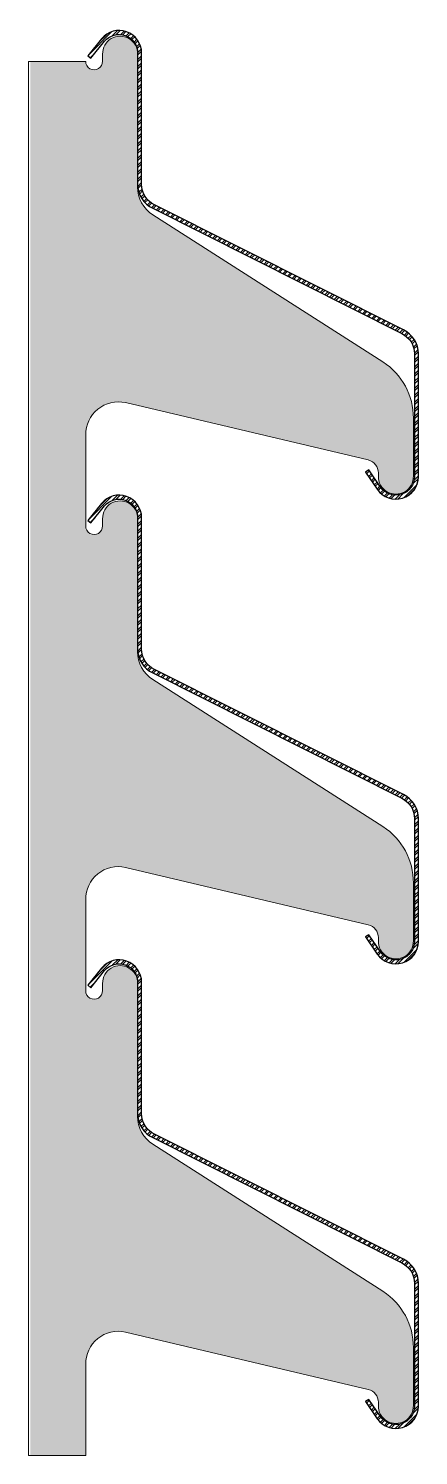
# Model space of a CAD drawing. Header units: millimetres. Extents: x -244126 to 368105, y -173968 to 259060.
# Drawn here: x -16203.6 to -16144.8, y 31967.7 to 32182.6 of the extents above; entities that cross this region are included whole.
import ezdxf

# ---------------------------------------------------------------- set-up
doc = ezdxf.new("R2010")
doc.units = ezdxf.units.MM
doc.header["$MEASUREMENT"] = 0
for name, color, linetype in [('000 - H A T C H', 8, 'Continuous'), ('001 - ASCESSORIES', 1, 'Continuous'), ('A03_SUN LOUVER', 7, 'Continuous')]:
    doc.layers.add(name, color=color, linetype=linetype)

# ---------------------------------------------------------------- blocks, each defined once
blk = doc.blocks.new('000 - FAMELINE_AL.SUN_LV_70Z_CUT_VIEW')
at = {"layer": '000 - H A T C H'}
h = blk.add_hatch(dxfattribs=at)
h.set_pattern_fill('ANSI32', color=8, scale=2)
h.set_pattern_definition([(45, (0, 0), (-0.5303300858899107, 0.5303300858899107), []), (45, (0.35355339, 0), (-0.5303300858899107, 0.5303300858899107), [])])
edge = h.paths.add_edge_path()
edge.add_arc((-41.71909435685664, 63.80189602588693), 3.399999999999986, 359.7688178317894, 500.7773137959305)
edge.add_line((-44.35305455737182, 65.95183873724041), (-46.44665398359939, 63.3869064088849))
edge.add_line((-46.44665398359939, 63.3869064088849), (-45.98183747762232, 63.00750475393761))
edge.add_line((-45.98183747762232, 63.00750475393761), (-43.88823805138236, 65.57243708230635))
edge.add_arc((-41.71909435685045, 63.8018960258951), 2.799999999993822, -0.25475025521330963, 140.7773137957614, ccw=False)
edge.add_line((-38.91912203336574, 63.78944662088733), (-38.9191220333887, 44.01972320168352))
edge.add_arc((-34.9191220333887, 44.01972320168352), 4, 180, 244.3295045191594)
edge.add_line((-36.6519020997646, 40.41452234159676), (0.8728362579277018, 21.54602793816775))
edge.add_arc((-0.6000267984897698, 18.4816072070802), 3.400000000011559, 1.3181988833821379e-10, 64.32950451929122, ccw=False)
edge.add_line((2.799973201521789, 18.48160720708802), (2.799973201515968, -0.01085875736750097))
edge.add_arc((-1.672240363737032e-06, -4.791312291807515e-06), 2.799995911112356, 214.4412264402325, 359.7778968172909, ccw=False)
edge.add_line((-2.309177256072871, -1.58357203815649), (-4.075200694191153, 0.9916572906804504))
edge.add_line((-4.075200694191153, 0.9916572906804504), (-4.570024391912739, 0.6523204253608128))
edge.add_line((-4.570024391912739, 0.6523204253608128), (-2.804000953798055, -1.922908903484404))
edge.add_arc((1.343924971308752e-13, -6.008527009271347e-13), 3.399999999999771, 214.4412879448393, 359.7725146033154)
edge.add_line((3.399973201521789, -0.01349921971996082), (3.399973201521789, 18.48160720708802))
edge.add_arc((-0.600026798489675, 18.48160720708033), 4.000000000011464, 1.101744141655805e-10, 64.32950451926962)
edge.add_line((1.132753267884254, 22.08680806718075), (-36.39198508980822, 40.95530247060977))
edge.add_arc((-34.9191220333887, 44.01972320168352), 3.400000000000007, 180, 244.3295045191593, ccw=False)
edge.add_line((-38.3191220333887, 44.01972320168352), (-38.31912203338288, 63.78817741812782))
at = {"layer": 'A03_SUN LOUVER', "color": 0}
blk.add_lwpolyline([(-38.31912203339264, 63.78817743708649, 0.706785714724799), (-44.35305455737182, 65.95183873724041), (-46.44665398359939, 63.3869064088849), (-45.98183747762232, 63.00750475393761), (-43.88823805138236, 65.57243708230635, -0.7069399320194617), (-38.91912203336574, 63.78944662088733), (-38.9191220333887, 44.01972320168352, 0.2883019779868358), (-36.6519020997646, 40.41452234159676), (0.8728362579277018, 21.54602793816775, -0.2883019779868358), (2.799973201521789, 18.48160720708802), (2.799973201515968, -0.01085875736750097, -0.7354915496662431), (-2.309177256072871, -1.58357203815649), (-4.075200694191153, 0.9916572906804504), (-4.570024391912739, 0.6523204253608128), (-2.804000953798055, -1.922908903484404, 0.7354549486294412), (3.399973201521789, -0.01349921971996082), (3.399973201521789, 18.48160720708802, 0.2883019779868358), (1.132753267884254, 22.08680806718075), (-36.39198508980822, 40.95530247060977, -0.2883019779868358), (-38.3191220333887, 44.01972320168352), (-38.31912203338288, 63.78817741812782)], format="xyb", dxfattribs=at)
blk = doc.blocks.new('*U1727')
at = {"layer": '000 - H A T C H'}
h = blk.add_hatch(color=250, dxfattribs=at)
h.dxf.hatch_style = 1
edge = h.paths.add_edge_path()
edge.add_line((-33.90000000000509, 16.43987944460969), (-53.89094212214701, 16.43987944460241))
edge.add_arc((-53.91081998065738, 21.46298497766112), 5.023144864077078, 212.8405152144396, 270.2267345262356, ccw=False)
edge.add_line((-58.13118260262502, 18.73892116332005), (-80.27491986014576, 53.40191656156934))
edge.add_arc((-88.71963199477818, 47.9464357082053), 10.05362792121481, 32.86340221112347, 90.20384752263632)
edge.add_line((-88.75540082171614, 58), (-97.49430905147166, 58))
edge.add_arc((-97.54127099042171, 55.35900147801658), 2.641416024943545, 88.98128024949158, 271.0187197505088)
edge.add_line((-97.49430905147165, 52.71800295603316), (-96.99430905146122, 52.71800295603316))
edge.add_arc((-96.97907708457797, 50.72715051130761), 1.990910713589341, 13.791972121032984, 90.4383601556824, ccw=False)
edge.add_line((-95.04556892189072, 51.20177842273569), (-86.40792524243443, 14.60561331285858))
edge.add_arc((-91.2095102652986, 13.53392578167739), 4.919728945407767, -90.81834632082462, 12.58188450441071, ccw=False)
edge.add_line((-91.27977556638143, 8.614698638746631), (-105, 8.614698638746631))
edge.add_line((-105, 8.614698638746631), (-105, 0.2500000000000018))
edge.add_line((-105, 0.2500000000000017), (-35, 0.2500000000008454))
edge.add_line((-35, 0.2500000000008454), (-35.00000000000728, 8.614510067291967))
edge.add_arc((-35.00000000000642, 9.886290519705764), 1.271780452414642, 90.98667676382883, 270.0000000000499, ccw=False)
edge.add_line((-35.02189994117921, 11.15788240066468), (-33.90000000000872, 11.15788240066468))
edge.add_arc((-33.85303806105688, 13.79888092263715), 2.641416024932632, 268.981280249448, 451.0187197504735)
h = blk.add_hatch(color=250, dxfattribs=at)
h.dxf.hatch_style = 1
edge = h.paths.add_edge_path()
edge.add_line((36.09999999999491, 16.43987944460969), (16.10905787785299, 16.43987944460241))
edge.add_arc((16.08918001934262, 21.46298497766112), 5.023144864077078, 212.8405152144396, 270.2267345262356, ccw=False)
edge.add_line((11.86881739737498, 18.73892116332005), (-10.27491986014576, 53.40191656156934))
edge.add_arc((-18.71963199477818, 47.9464357082053), 10.05362792121481, 32.86340221112347, 90.20384752263632)
edge.add_line((-18.75540082171614, 58), (-27.49430905147166, 58))
edge.add_arc((-27.54127099042171, 55.35900147801658), 2.641416024943545, 88.98128024949158, 271.0187197505088)
edge.add_line((-27.49430905147165, 52.71800295603316), (-26.99430905146122, 52.71800295603316))
edge.add_arc((-26.97907708457797, 50.72715051130761), 1.990910713589341, 13.791972121032984, 90.4383601556824, ccw=False)
edge.add_line((-25.04556892189072, 51.20177842273569), (-16.40792524243443, 14.60561331285858))
edge.add_arc((-21.2095102652986, 13.53392578167739), 4.919728945407767, -90.81834632082462, 12.58188450441071, ccw=False)
edge.add_line((-21.27977556638143, 8.614698638746631), (-35.00000000000001, 8.614698638746631))
edge.add_line((-35, 8.614698638746631), (-34.99999999999999, 0.2500000000000018))
edge.add_line((-35, 0.2500000000000017), (35, 0.2500000000008454))
edge.add_line((35, 0.2500000000008454), (34.99999999999272, 8.614510067291967))
edge.add_arc((34.99999999999358, 9.886290519705764), 1.271780452414642, 90.98667676382883, 270.0000000000499, ccw=False)
edge.add_line((34.97810005882079, 11.15788240066468), (36.09999999999128, 11.15788240066468))
edge.add_arc((36.14696193894312, 13.79888092263715), 2.641416024932632, 268.981280249448, 451.0187197504735)
h = blk.add_hatch(color=250, dxfattribs=at)
h.dxf.hatch_style = 1
edge = h.paths.add_edge_path()
edge.add_line((106.0999999999949, 16.43987944460969), (86.10905787785299, 16.43987944460241))
edge.add_arc((86.08918001934262, 21.46298497766112), 5.023144864077078, 212.8405152144396, 270.2267345262356, ccw=False)
edge.add_line((81.86881739737498, 18.73892116332005), (59.72508013985424, 53.40191656156934))
edge.add_arc((51.28036800522182, 47.9464357082053), 10.05362792121481, 32.86340221112347, 90.20384752263632)
edge.add_line((51.24459917828386, 58), (42.50569094852834, 58))
edge.add_arc((42.45872900957829, 55.35900147801658), 2.641416024943545, 88.98128024949158, 271.0187197505088)
edge.add_line((42.50569094852835, 52.71800295603316), (43.00569094853878, 52.71800295603316))
edge.add_arc((43.02092291542203, 50.72715051130761), 1.990910713589341, 13.791972121032984, 90.4383601556824, ccw=False)
edge.add_line((44.95443107810928, 51.20177842273569), (53.59207475756557, 14.60561331285858))
edge.add_arc((48.7904897347014, 13.53392578167739), 4.919728945407767, -90.81834632082462, 12.58188450441071, ccw=False)
edge.add_line((48.72022443361857, 8.614698638746631), (34.99999999999999, 8.614698638746631))
edge.add_line((35, 8.614698638746631), (35.00000000000001, 0.2500000000000018))
edge.add_line((35, 0.2500000000000017), (105, 0.2500000000008454))
edge.add_line((105, 0.2500000000008454), (104.9999999999927, 8.614510067291967))
edge.add_arc((104.9999999999936, 9.886290519705764), 1.271780452414642, 90.98667676382883, 270.0000000000499, ccw=False)
edge.add_line((104.9781000588208, 11.15788240066468), (106.0999999999913, 11.15788240066468))
edge.add_arc((106.1469619389431, 13.79888092263715), 2.641416024932632, 268.981280249448, 451.0187197504735)
at = {"layer": '001 - ASCESSORIES', "color": 0, "linetype": 'Continuous', "lineweight": 15}
for points in [[(-105, 8.614698638746631), (-91.27977556638143, 8.614698638746631, 0.4844971872456622), (-86.40792524243443, 14.60561331285862), (-95.04556892189066, 51.20177842273552, 0.3474854791133033), (-96.99430905146073, 52.71800295603316), (-97.49430905147165, 52.71800295603316, -1.017939972898813), (-97.49430905147165, 58), (-88.75540082171574, 58, -0.2555495296819336), (-80.27491986014502, 53.40191656156821), (-58.1311826026249, 18.7389211633199, 0.2557623105672255), (-53.89094212214695, 16.43987944460241), (-33.90000000000509, 16.43987944460969, -1.017939972898888), (-33.90000000000873, 11.15788240066468), (-34.97810005883366, 11.15788240066468, 1.008647662346127), (-35, 8.614510067291121)], [(-35, 8.614698638746631), (-21.27977556638143, 8.614698638746631, 0.4844971872456622), (-16.40792524243443, 14.60561331285862), (-25.04556892189066, 51.20177842273552, 0.3474854791133033), (-26.99430905146073, 52.71800295603316), (-27.49430905147165, 52.71800295603316, -1.017939972898813), (-27.49430905147165, 58), (-18.75540082171574, 58, -0.2555495296819336), (-10.27491986014502, 53.40191656156821), (11.8688173973751, 18.7389211633199, 0.2557623105672255), (16.10905787785305, 16.43987944460241), (36.09999999999491, 16.43987944460969, -1.017939972898888), (36.09999999999127, 11.15788240066468), (35.02189994116634, 11.15788240066468, 1.008647662346127), (35, 8.614510067291121)], [(35, 8.614698638746631), (48.72022443361857, 8.614698638746631, 0.4844971872456622), (53.59207475756557, 14.60561331285862), (44.95443107810934, 51.20177842273552, 0.3474854791133033), (43.00569094853927, 52.71800295603316), (42.50569094852835, 52.71800295603316, -1.017939972898813), (42.50569094852835, 58), (51.24459917828426, 58, -0.2555495296819336), (59.72508013985498, 53.40191656156821), (81.8688173973751, 18.7389211633199, 0.2557623105672255), (86.10905787785305, 16.43987944460241), (106.0999999999949, 16.43987944460969, -1.017939972898888), (106.0999999999913, 11.15788240066468), (105.0218999411663, 11.15788240066468, 1.008647662346127), (105, 8.614510067291121)]]:
    blk.add_lwpolyline(points, format="xyb", dxfattribs=at)
blk.add_lwpolyline([(-105, 8.61469863874664), (-105, 8.572527594031473e-15), (105.0000000000057, 8.446576771348191e-13), (104.9999999999984, 8.614510067291967), (105, 8.614510067291121)], dxfattribs=at)
at = {"layer": 'A03_SUN LOUVER', "color": 3, "xscale": -1, "rotation": 270}
for p in [(-97.54127099042171, 55.35900147801658), (-27.54127099042171, 55.35900147801658), (42.45872900957829, 55.35900147801658)]:
    blk.add_blockref('000 - FAMELINE_AL.SUN_LV_70Z_CUT_VIEW', p, dxfattribs=at)

msp = doc.modelspace()

# ---------------------------------------------------------------- block references
at = {"color": 2, "xscale": -1, "rotation": 270}
msp.add_blockref('*U1727', (-16203.55650733041, 32072.68483092469), dxfattribs=at)

doc.saveas('drawing.dxf')
